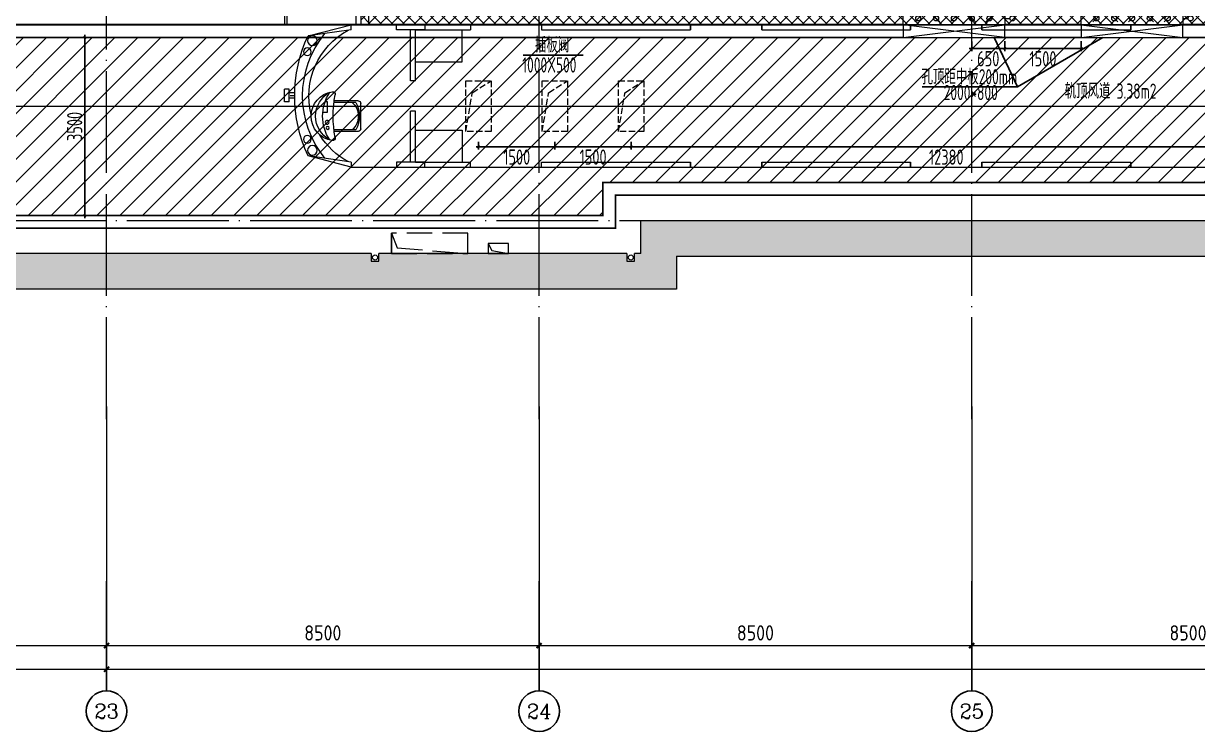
# Model space of a CAD drawing. Extents: x 4 to 13611208, y -605838 to 574722.
# Drawn here: x 13298765 to 13321834, y -28853 to -14936 of the extents above; entities that cross this region are included whole.
import ezdxf
from ezdxf.enums import TextEntityAlignment as Align

# ---------------------------------------------------------------- set-up
doc = ezdxf.new("R2010")
doc.units = 0
doc.header["$LTSCALE"] = 1000
doc.header["$MEASUREMENT"] = 0
doc.linetypes.add('DASH', pattern=[0.35, 0.25, -0.1])
doc.linetypes.add('DOTE', pattern=[2.42, 2, -0.2, 0.02, -0.2])
for name, color, linetype in [('AXIS', 3, 'Continuous'), ('AXIS_TEXT', 7, 'Continuous'), ('DUCT-D-S标注', 7, 'Continuous'), ('SDF-标注', 7, 'Continuous')]:
    doc.layers.add(name, color=color, linetype=linetype)
for name, color, linetype, lineweight in [('SDF-风管', 3, 'Continuous', 20), ('STRAIN', 8, 'Continuous', 5), ('建筑底图', 8, 'Continuous', 13)]:
    doc.layers.add(name, color=color, linetype=linetype, lineweight=lineweight)
doc.styles.add('67', font='gbenor.shx', dxfattribs={"width": 0.7, "bigfont": 'hztxt.shx'})
doc.styles.add('_TCH_AXIS', font='COMPLEX', dxfattribs={"bigfont": 'GBCBIG'})
doc.styles.add('COMPLEX', font='hztxt_e.shx', dxfattribs={"width": 0.6, "bigfont": 'HZTXT.shx'})
doc.styles.add('DIM_FONT', font='gbenor.shx', dxfattribs={"bigfont": 'gbcbig.shx'})
doc.styles.add('du', font='gbenor.shx', dxfattribs={"width": 0.8, "bigfont": 'hztxt.shx'})
doc.dimstyles.new('67', dxfattribs={"dimscale": 100, "dimtxt": 3, "dimasz": 0.5, "dimexe": 0.5, "dimexo": 2, "dimgap": 0.5, "dimtad": 2, "dimdec": 0, "dimrnd": 5, "dimzin": 0, "dimdsep": 46, "dimtxsty": 'du', "dimblk": 'ARCHTICK', "dimcen": 0, "dimdle": 0.5, "dimclrd": 256, "dimclre": 256, "dimclrt": 256, "dimazin": 0, "dimtfac": 1, "dimtdec": 0, "dimtix": 1, "dimtmove": 2, "dimatfit": 3, "dimfxl": 100, "dimtolj": 1, "dimtzin": 0, "dimlwd": -1, "dimlwe": -1, "dimarcsym": 0})
doc.dimstyles.new('_TCH_ARCH&&100', dxfattribs={"dimtxt": 300, "dimasz": 100, "dimexe": 100, "dimexo": 100, "dimgap": 100, "dimtad": 1, "dimdec": 0, "dimzin": 0, "dimdsep": 46, "dimtxsty": 'DIM_FONT', "dimblk": 'ARCHTICK', "dimcen": 0.09, "dimclrd": 3, "dimclre": 3, "dimclrt": 7, "dimaunit": 1, "dimazin": 2, "dimtfac": 1, "dimtdec": 0, "dimtix": 1, "dimtmove": 2, "dimatfit": 3, "dimfxl": 1, "dimtolj": 1, "dimtzin": 0, "dimlwd": 18, "dimlwe": 18, "dimarcsym": 0})
pattern_1 = [(45, (793255.26, 9e-08), (-176.7766953, 176.7766953), []), (50, (793255.26, 9e-08), (717.260183, -62.752135), [75, -825]), (355, (793255.26, 9e-08), (-138.751334, 752.192134), [60, -660]), (100.4514, (793315, -5.2), (578.50938, 689.439542), [63.74019, -701.14211]), (46.1842, (793255.26, 200), (1067.24105, -165.519014), [112.5, -1237.5]), (96.6356, (793344.2, 186.2), (934.662706, 974.11787), [95.61029, -1051.713]), (351.1842, (793255.3, 200), (934.661945, 974.1186), [90, -990]), (21, (793355.26, 150), (596.907052, -402.61889), [75, -825]), (326, (793355.26, 150), (243.31533, 725.150045), [60, -660]), (71.4514, (793405, 116.45), (840.22263, 322.530497), [63.74019, -701.14211]), (37.5, (793255.26, 9e-08), (12.1598553, 332.893854), [0, -652, 0, -670, 0, -662.5]), (7.5, (793255.26, 9e-08), (263.069537, 394.411712), [0, -382, 0, -637, 0, -252.5]), (327.5, (793032.26, 9e-08), (533.822436, -22.554872), [0, -250, 0, -780, 0, -1035]), (317.5, (792932.26, 9e-08), (583.18617, 100.104982), [0, -325, 0, -518, 0, -735])]
pattern_2 = [(45, (793255.26, 9e-08), (-224.506403, 224.506403), [])]

# ---------------------------------------------------------------- blocks, each defined once
blk = doc.blocks.new('A$C6AAC3FDD')
at = {"layer": 'STRAIN', "ltscale": 10}
for p, q in [((1311, 2800), (460, 2578)), ((1447, 2097), (975, 2097)), ((1400, 2067), (971, 2067)), ((1497, 2047), (1497, 1547)), ((0, 1517), (0, 1267)), ((90, 1517), (0, 1517)), ((90, 1517), (90, 1267)), ((200, 1442), (90, 1442)), ((107, 1392), (200, 1392)), ((1400, 1527), (971, 1527)), ((1447, 1497), (975, 1497)), ((90, 1267), (0, 1267)), ((201, 1342), (90, 1342)), ((460, 217), (1311, 0))]:
    blk.add_line(p, q, dxfattribs=at)
at = {"layer": 'STRAIN'}
for p, q in [((1311, 2800), (23940, 2800)), ((1311, 2700), (1311, 2800)), ((2200, 2700), (2200, 2800)), ((2756, 2800), (2756, 2700)), ((3650, 2800), (3650, 2700)), ((5050, 2800), (5050, 2700)), ((7975, 2700), (7975, 2800)), ((7975, 2800), (7975, 2700)), ((9375, 2800), (9375, 2700)), ((9375, 2700), (9375, 2800)), ((12300, 2700), (12300, 2800)), ((12300, 2800), (12300, 2700)), ((13700, 2700), (13700, 2800)), ((13700, 2800), (13700, 2700)), ((16625, 2800), (16625, 2700)), ((16625, 2700), (16625, 2800)), ((1311, 2700), (460, 2578)), ((2756, 2700), (2200, 2700)), ((2475, 2700), (2475, 1700)), ((2575, 2700), (2575, 1700)), ((2575, 2700), (3650, 2700)), ((2575, 2600), (2575, 2599)), ((3486, 2073), (3486, 2700)), ((5050, 2700), (7975, 2700)), ((9375, 2700), (12300, 2700)), ((13700, 2700), (16625, 2700)), ((2575, 2073), (3486, 2073)), ((3486, 2073), (3486, 2073)), ((750, 1720), (843, 1720)), ((843, 1720), (843, 1515)), ((2575, 1700), (2475, 1700)), ((843, 1515), (794, 1515)), ((2475, 1100), (2475, 100)), ((2575, 1100), (2475, 1100)), ((2575, 1100), (2575, 100)), ((2475, 700), (2475, 100)), ((2575, 727), (3486, 727)), ((2575, 700), (2575, 100)), ((3486, 727), (3486, 100)), ((3486, 727), (3486, 727)), ((1311, 100), (460, 217)), ((1311, 100), (1311, 0)), ((2756, 100), (2200, 100)), ((2200, 100), (2200, 0)), ((2575, 100), (3650, 100)), ((2756, 0), (2756, 100)), ((3650, 0), (3650, 100)), ((5050, 100), (7975, 100)), ((5050, 0), (5050, 100)), ((7975, 100), (7975, 0)), ((7975, 0), (7975, 100)), ((9375, 100), (12300, 100)), ((9375, 0), (9375, 100)), ((9375, 100), (9375, 0)), ((12300, 100), (12300, 0)), ((12300, 0), (12300, 100)), ((13700, 100), (16625, 100)), ((13700, 100), (13700, 0)), ((13700, 0), (13700, 100)), ((16625, 0), (16625, 100)), ((16625, 100), (16625, 0)), ((1311, 0), (23941, 0))]:
    blk.add_line(p, q, dxfattribs=at)
at = {"layer": 'STRAIN', "ltscale": 10}
for centre, radius in [((547, 2470), 95), ((447, 2253), 75), ((836, 1918), 36.9), ((847, 2028), 29.6), ((447, 531), 75), ((547, 314), 95)]:
    blk.add_circle(centre, radius, dxfattribs=at)
for centre, radius, start, end in [((3010, 1397), 2810, 155.1551, 204.8449), ((2289, 1398), 1935, 140.6135, 219.3196), ((1945, 1400), 1468, 118.3928, 148.5356), ((1006, 1797), 484, 98.1682, 261.8318), ((1142, 1797), 534, 118.7387, 241.2613), ((1607, 1797), 860, 146.993, 213.007), ((944, 2227), 50, 349.6577, 98.1682), ((3298, 1797), 2343, 169.6577, 190.3423), ((1447, 2047), 50, 0, 90), ((1079, 1797), 368, 312.7284, 47.2716), ((901, 1797), 568, 331.5992, 28.4008), ((1945, 1400), 1468, 165.5672, 241.5633), ((1447, 1547), 50, 270, 0), ((944, 1367), 50, 261.8318, 10.3423)]:
    blk.add_arc(centre, radius, start, end, dxfattribs=at)
blk = doc.blocks.new('_ArchTick')
at = {"color": 0, "linetype": 'ByBlock', "const_width": 0.4}
blk.add_lwpolyline([(-0.5, -0.5), (0.5, 0.5)], dxfattribs=at)
blk = doc.blocks.new('*D1350')
at = {"layer": 'AXIS', "color": 3, "lineweight": 18}
for p, q in [((13291897, -22465), (13291897, -27264)), ((13300397, -22465), (13300397, -27264)), ((13291897, -27164), (13300397, -27164))]:
    blk.add_line(p, q, dxfattribs=at)
at = {"layer": 'AXIS', "color": 3, "lineweight": 18, "xscale": 100, "yscale": 100, "zscale": 100, "rotation": 180}
blk.add_blockref('_ArchTick', (13291897, -27164), dxfattribs=at)
at = {"layer": 'AXIS', "color": 3, "lineweight": 18, "xscale": 100, "yscale": 100, "zscale": 100}
blk.add_blockref('_ArchTick', (13300397, -27164), dxfattribs=at)
at = {"layer": 'AXIS', "color": 7, "insert": (13296147, -26914), "char_height": 300, "attachment_point": 5, "style": 'DIM_FONT'}
blk.add_mtext('\\A1;8500', dxfattribs=at)
blk = doc.blocks.new('*D1349')
at = {"layer": 'AXIS', "color": 3, "lineweight": 18}
for p, q in [((13300397, -22465), (13300397, -27264)), ((13308897, -22465), (13308897, -27264)), ((13300397, -27164), (13308897, -27164))]:
    blk.add_line(p, q, dxfattribs=at)
at = {"layer": 'AXIS', "color": 3, "lineweight": 18, "xscale": 100, "yscale": 100, "zscale": 100, "rotation": 180}
blk.add_blockref('_ArchTick', (13300397, -27164), dxfattribs=at)
at = {"layer": 'AXIS', "color": 3, "lineweight": 18, "xscale": 100, "yscale": 100, "zscale": 100}
blk.add_blockref('_ArchTick', (13308897, -27164), dxfattribs=at)
at = {"layer": 'AXIS', "color": 7, "insert": (13304647, -26914), "char_height": 300, "attachment_point": 5, "style": 'DIM_FONT'}
blk.add_mtext('\\A1;8500', dxfattribs=at)
blk = doc.blocks.new('*D1316')
at = {"layer": 'AXIS', "color": 3, "lineweight": 18}
for p, q in [((13308897, -22465), (13308897, -27264)), ((13317397, -22465), (13317397, -27264)), ((13308897, -27164), (13317397, -27164))]:
    blk.add_line(p, q, dxfattribs=at)
at = {"layer": 'AXIS', "color": 3, "lineweight": 18, "xscale": 100, "yscale": 100, "zscale": 100, "rotation": 180}
blk.add_blockref('_ArchTick', (13308897, -27164), dxfattribs=at)
at = {"layer": 'AXIS', "color": 3, "lineweight": 18, "xscale": 100, "yscale": 100, "zscale": 100}
blk.add_blockref('_ArchTick', (13317397, -27164), dxfattribs=at)
at = {"layer": 'AXIS', "color": 7, "insert": (13313147, -26914), "char_height": 300, "attachment_point": 5, "style": 'DIM_FONT'}
blk.add_mtext('\\A1;8500', dxfattribs=at)
blk = doc.blocks.new('*D1317')
at = {"layer": 'AXIS', "color": 3, "lineweight": 18}
for p, q in [((13317397, -22465), (13317397, -27264)), ((13325897, -22465), (13325897, -27264)), ((13317397, -27164), (13325897, -27164))]:
    blk.add_line(p, q, dxfattribs=at)
at = {"layer": 'AXIS', "color": 3, "lineweight": 18, "xscale": 100, "yscale": 100, "zscale": 100, "rotation": 180}
blk.add_blockref('_ArchTick', (13317397, -27164), dxfattribs=at)
at = {"layer": 'AXIS', "color": 3, "lineweight": 18, "xscale": 100, "yscale": 100, "zscale": 100}
blk.add_blockref('_ArchTick', (13325897, -27164), dxfattribs=at)
at = {"layer": 'AXIS', "color": 7, "insert": (13321647, -26914), "char_height": 300, "attachment_point": 5, "style": 'DIM_FONT'}
blk.add_mtext('\\A1;8500', dxfattribs=at)
blk = doc.blocks.new('*D1348')
at = {"layer": 'AXIS', "color": 3, "lineweight": 18}
for p, q in [((13170947, -22465), (13170947, -27729)), ((13300397, -22465), (13300397, -27729)), ((13170947, -27629), (13300397, -27629))]:
    blk.add_line(p, q, dxfattribs=at)
at = {"layer": 'AXIS', "color": 3, "lineweight": 18, "xscale": 100, "yscale": 100, "zscale": 100, "rotation": 180}
blk.add_blockref('_ArchTick', (13170947, -27629), dxfattribs=at)
at = {"layer": 'AXIS', "color": 3, "lineweight": 18, "xscale": 100, "yscale": 100, "zscale": 100}
blk.add_blockref('_ArchTick', (13300397, -27629), dxfattribs=at)
at = {"layer": 'AXIS', "color": 7, "insert": (13235672, -27379), "char_height": 300, "attachment_point": 5, "style": 'DIM_FONT'}
blk.add_mtext('\\A1;129450', dxfattribs=at)
blk = doc.blocks.new('*D1318')
at = {"layer": 'AXIS', "color": 3, "lineweight": 18}
for p, q in [((13300397, -22465), (13300397, -27729)), ((13430397, -22465), (13430397, -27729)), ((13300397, -27629), (13430397, -27629))]:
    blk.add_line(p, q, dxfattribs=at)
at = {"layer": 'AXIS', "color": 3, "lineweight": 18, "xscale": 100, "yscale": 100, "zscale": 100, "rotation": 180}
blk.add_blockref('_ArchTick', (13300397, -27629), dxfattribs=at)
at = {"layer": 'AXIS', "color": 3, "lineweight": 18, "xscale": 100, "yscale": 100, "zscale": 100}
blk.add_blockref('_ArchTick', (13430397, -27629), dxfattribs=at)
at = {"layer": 'AXIS', "color": 7, "insert": (13365397, -27379), "char_height": 300, "attachment_point": 5, "style": 'DIM_FONT'}
blk.add_mtext('\\A1;130000', dxfattribs=at)
blk = doc.blocks.new('_AXISO')
blk.add_circle((0, 0), 0.5)
at = {"layer": 'AXIS_TEXT', "style": 'COMPLEX', "width": 1.041667}
blk.add_attdef('A', text='', height=0.56, dxfattribs=at).set_placement((-0.25, -0.28), (0.25, -0.28), align=Align.FIT)
blk = doc.blocks.new('*D602')
at = {"layer": 'SDF-标注', "ltscale": 0.5, "transparency": 16777216}
for p, q in [((13307707, -17260), (13307707, -17412)), ((13309207, -17260), (13309207, -17412)), ((13307657, -17362), (13309257, -17362))]:
    blk.add_line(p, q, dxfattribs=at)
at = {"layer": 'SDF-标注', "ltscale": 0.5, "transparency": 16777216, "xscale": 50, "yscale": 50, "zscale": 50, "rotation": 180}
blk.add_blockref('_ArchTick', (13307707, -17362), dxfattribs=at)
at = {"layer": 'SDF-标注', "ltscale": 0.5, "transparency": 16777216, "xscale": 50, "yscale": 50, "zscale": 50}
blk.add_blockref('_ArchTick', (13309207, -17362), dxfattribs=at)
at = {"layer": 'SDF-标注', "ltscale": 0.5, "transparency": 16777216, "insert": (13308457, -17562), "char_height": 300, "attachment_point": 5, "style": 'du'}
blk.add_mtext('\\A1;1500', dxfattribs=at)
blk = doc.blocks.new('*D603')
at = {"layer": 'SDF-标注', "ltscale": 0.5, "transparency": 16777216}
for p, q in [((13309207, -17260), (13309207, -17412)), ((13310707, -17260), (13310707, -17412)), ((13309157, -17362), (13310757, -17362))]:
    blk.add_line(p, q, dxfattribs=at)
at = {"layer": 'SDF-标注', "ltscale": 0.5, "transparency": 16777216, "xscale": 50, "yscale": 50, "zscale": 50, "rotation": 180}
blk.add_blockref('_ArchTick', (13309207, -17362), dxfattribs=at)
at = {"layer": 'SDF-标注', "ltscale": 0.5, "transparency": 16777216, "xscale": 50, "yscale": 50, "zscale": 50}
blk.add_blockref('_ArchTick', (13310707, -17362), dxfattribs=at)
at = {"layer": 'SDF-标注', "ltscale": 0.5, "transparency": 16777216, "insert": (13309957, -17562), "char_height": 300, "attachment_point": 5, "style": 'du'}
blk.add_mtext('\\A1;1500', dxfattribs=at)
blk = doc.blocks.new('*D604')
at = {"layer": 'SDF-标注', "ltscale": 0.5, "transparency": 16777216}
for p, q in [((13310707, -17260), (13310707, -17412)), ((13323087, -17260), (13323087, -17412)), ((13310657, -17362), (13323137, -17362))]:
    blk.add_line(p, q, dxfattribs=at)
at = {"layer": 'SDF-标注', "ltscale": 0.5, "transparency": 16777216, "xscale": 50, "yscale": 50, "zscale": 50, "rotation": 180}
blk.add_blockref('_ArchTick', (13310707, -17362), dxfattribs=at)
at = {"layer": 'SDF-标注', "ltscale": 0.5, "transparency": 16777216, "xscale": 50, "yscale": 50, "zscale": 50}
blk.add_blockref('_ArchTick', (13323087, -17362), dxfattribs=at)
at = {"layer": 'SDF-标注', "ltscale": 0.5, "transparency": 16777216, "insert": (13316897, -17562), "char_height": 300, "attachment_point": 5, "style": 'du'}
blk.add_mtext('\\A1;12380', dxfattribs=at)
blk = doc.blocks.new('*D661')
at = {"layer": 'SDF-标注', "transparency": 16777216}
for p, q in [((13300197, -15210), (13299921, -15210)), ((13299971, -15160), (13299971, -18760)), ((13300197, -18710), (13299921, -18710))]:
    blk.add_line(p, q, dxfattribs=at)
at = {"layer": 'SDF-标注', "transparency": 16777216, "xscale": 50, "yscale": 50, "zscale": 50}
for p, rotation in [((13299971, -15210), 90), ((13299971, -18710), 270)]:
    blk.add_blockref('_ArchTick', p, dxfattribs=dict(at, rotation=rotation))
at = {"layer": 'SDF-标注', "transparency": 16777216, "insert": (13299771, -16960), "char_height": 300, "attachment_point": 5, "rotation": 90, "style": 'du'}
blk.add_mtext('\\A1;3500', dxfattribs=at)
blk = doc.blocks.new('A$C321F08AF')
at = {"layer": '建筑底图', "color": 0, "linetype": 'DASH', "ltscale": 0.5}
for points in [[(-65940, -2450), (-65940, -3450), (-66440, -3450), (-66440, -2450)], [(-64440, -2450), (-64440, -3450), (-64940, -3450), (-64940, -2450)], [(-62940, -2450), (-62940, -3450), (-63440, -3450), (-63440, -2450)]]:
    blk.add_lwpolyline(points, close=True, dxfattribs=at)
for points in [[(-66440, -3450), (-66313, -2686), (-65940, -2450)], [(-64940, -3450), (-64813, -2686), (-64440, -2450)], [(-63440, -3450), (-63313, -2686), (-62940, -2450)]]:
    blk.add_lwpolyline(points, dxfattribs=at)
blk = doc.blocks.new('ddff')
for p, q in [((-629, -54), (-771, -196)), ((-421, -54), (-279, -196)), ((71, -54), (-71, -196)), ((279, -54), (421, -196)), ((771, -54), (629, -196)), ((1000, -125), (1100, -125))]:
    blk.add_line(p, q)
blk.add_lwpolyline([(-1000, 0), (1000, 0), (1000, -250), (-1000, -250)], close=True)
for centre in [(-700, -125), (-350, -125), (0, -125), (350, -125), (700, -125), (1150, -125)]:
    blk.add_circle(centre, 50)
blk = doc.blocks.new('*D2043')
at = {"layer": 'DUCT-D-S标注', "transparency": 16777216}
for p, q in [((13317997, -15429), (13319597, -15429)), ((13318047, -15285), (13318047, -15479)), ((13319547, -15285), (13319547, -15479))]:
    blk.add_line(p, q, dxfattribs=at)
at = {"layer": 'DUCT-D-S标注', "transparency": 16777216, "xscale": 50, "yscale": 50, "zscale": 50, "rotation": 180}
blk.add_blockref('_ArchTick', (13318047, -15429), dxfattribs=at)
at = {"layer": 'DUCT-D-S标注', "transparency": 16777216, "xscale": 50, "yscale": 50, "zscale": 50}
blk.add_blockref('_ArchTick', (13319547, -15429), dxfattribs=at)
at = {"layer": 'DUCT-D-S标注', "transparency": 16777216, "insert": (13318797, -15629), "char_height": 300, "attachment_point": 5, "style": 'du'}
blk.add_mtext('\\A1;1500', dxfattribs=at)
blk = doc.blocks.new('*D2052')
at = {"layer": 'DUCT-D-S标注', "transparency": 16777216}
for p, q in [((13318097, -15429), (13317347, -15429)), ((13317397, -15289), (13317397, -15479)), ((13318047, -15285), (13318047, -15479))]:
    blk.add_line(p, q, dxfattribs=at)
at = {"layer": 'DUCT-D-S标注', "transparency": 16777216, "xscale": 50, "yscale": 50, "zscale": 50, "rotation": 180}
blk.add_blockref('_ArchTick', (13317397, -15429), dxfattribs=at)
at = {"layer": 'DUCT-D-S标注', "transparency": 16777216, "xscale": 50, "yscale": 50, "zscale": 50}
blk.add_blockref('_ArchTick', (13318047, -15429), dxfattribs=at)
at = {"layer": 'DUCT-D-S标注', "transparency": 16777216, "insert": (13317722, -15629), "char_height": 300, "attachment_point": 5, "style": 'du'}
blk.add_mtext('\\A1;650', dxfattribs=at)

msp = doc.modelspace()

# ---------------------------------------------------------------- hatches: boundary and pattern name
at = {"layer": '建筑底图'}
h = msp.add_hatch(dxfattribs=at)
h.set_pattern_fill('钢筋混凝土', color=8, scale=100, style=0)
h.set_pattern_definition(pattern_1)
h.paths.add_polyline_path([(13122497.4, -13710.3), (13121697.4, -13710.3), (13121697.4, -15460.3), (13121787.4, -17303.4), (13122586.5, -17265.7), (13122497.4, -15440.7)])
h.paths.add_polyline_path([(13121697.4, -4210.3), (13122497.4, -4210.3), (13122497.4, -2478.9), (13122573.5, -843.5), (13121774.4, -806.3), (13121697.4, -2460.3)])
h.paths.add_polyline_path([(13168947.4, -21010.3), (13168947.4, -21710.3), (13207597.4, -21710.3), (13207597.4, -20160.3), (13281197.4, -20160.3), (13281197.4, -19460.3), (13206897.4, -19460.3), (13206897.4, -21010.3)])
h.paths.add_polyline_path([(13168947.4, 3789.7), (13168947.4, 3089.7), (13206897.4, 3089.7), (13206897.4, 1539.7), (13281197.4, 1539.7), (13281197.4, 2239.7), (13207597.4, 2239.7), (13207597.4, 3789.7)])
h.paths.add_polyline_path([(13473697.4, -4551.4), (13472897.4, -4551.4), (13472897.4, -13160.3), (13473697.4, -13160.3)])
h.paths.add_polyline_path([(13473697.4, 2261.9), (13472897.4, 2261.9), (13472897.4, 2248.6), (13473697.4, 2248.6)])
h.paths.add_polyline_path([(13354022.4, 889.7), (13354022.4, 1039.7), (13354172.4, 1039.7), (13354172.4, 889.7), (13376672.4, 889.7), (13376672.4, 1039.7), (13376822.4, 1039.7), (13376822.4, 889.7), (13398547.4, 889.7), (13398547.4, 1039.7), (13398697.4, 1039.7), (13398697.4, 889.7), (13422497.4, 889.7), (13422497.4, 1089.7), (13453297.4, 1089.7), (13453297.4, 1789.7), (13421797.4, 1789.7), (13421797.4, 1589.7), (13349146.3, 1589.7), (13349146.3, 889.7)])
h.paths.add_polyline_path([(13332922.4, 889.7), (13332922.4, 1039.7), (13333072.4, 1039.7), (13333072.4, 889.7), (13349146.3, 889.7), (13349146.3, 1589.7), (13311597.4, 1589.7), (13311597.4, 889.7)])
h.paths.add_polyline_path([(13332922.4, -18960.3), (13332922.4, -18810.3), (13311597.4, -18810.3), (13311597.4, -19510.3), (13349146.3, -19510.3), (13349146.3, -18810.3), (13333072.4, -18810.3), (13333072.4, -18960.3)])
h.paths.add_polyline_path([(13376672.4, -18960.3), (13376672.4, -18810.3), (13354172.4, -18810.3), (13354172.4, -18960.3), (13354022.4, -18960.3), (13354022.4, -18810.3), (13349146.3, -18810.3), (13349146.3, -19510.3), (13438197.4, -19510.3), (13438197.4, -19710.3), (13453297.4, -19710.3), (13453297.4, -19010.3), (13438897.4, -19010.3), (13438897.4, -18810.3), (13436422.6, -18810.3), (13436422.6, -18960.3), (13436272.6, -18960.3), (13436272.6, -18810.3), (13433472, -18810.3), (13433472, -18960.3), (13433322, -18960.3), (13433322, -18810.3), (13430973.4, -18810.3), (13430973.4, -18960.3), (13430823.4, -18960.3), (13430823.4, -18810.3), (13420572.4, -18810.3), (13420572.4, -18960.3), (13420422.4, -18960.3), (13420422.4, -18810.3), (13376822.4, -18810.3), (13376822.4, -18960.3)])
at = {"layer": '建筑底图', "lineweight": -3}
h = msp.add_hatch(dxfattribs=at)
h.set_pattern_fill('ANSI37', color=8, scale=100, style=0)
h.set_pattern_definition([(45, (793255.26, 9e-08), (-112.2532016, 112.2532015), []), (135, (793255.26, 9e-08), (-112.2532015, -112.2532016), [])])
h.paths.add_polyline_path([(13305897.4, -11960.3), (13305897.4, -14660.3), (13441897.4, -14660.3), (13441897.4, -11960.3), (13442397.4, -11960.3), (13442397.4, -14960.3), (13305397.4, -14960.3), (13305397.4, -11960.3)])
at = {"layer": '建筑底图', "linetype": 'DASH'}
h = msp.add_hatch(dxfattribs=at)
h.set_pattern_fill('ANSI31', color=8, scale=200, style=0)
h.set_pattern_definition(pattern_2)
h.paths.add_polyline_path([(13274397.4, -15210.3), (13455372.4, -15210.3), (13455372.4, -18060.3), (13274397.4, -18060.3)])
h = msp.add_hatch(dxfattribs=at)
h.set_pattern_fill('ANSI31', color=8, scale=200, style=0)
h.set_pattern_definition(pattern_2)
h.paths.add_polyline_path([(13310147.4, -18060.3), (13274397.4, -18060.3), (13274397.4, -18710.3), (13310147.4, -18710.3)])
h = msp.add_hatch(dxfattribs=at)
h.set_pattern_fill('ANSI31', color=8, scale=200, style=0)
h.set_pattern_definition([(45, (793255.26, 9e-08), (-224.506403, 224.506403), [])])
h.paths.add_polyline_path([(13310147.4, -18060.3), (13274397.4, -18060.3), (13274397.4, -18710.3), (13310147.4, -18710.3)])
at = {"layer": '建筑底图'}
h = msp.add_hatch(dxfattribs=at)
h.set_pattern_fill('钢筋混凝土', color=8, scale=100, style=0)
h.set_pattern_definition(pattern_1)
h.paths.add_polyline_path([(13310772.4, -19460.3), (13310772.4, -19610.3), (13310622.4, -19610.3), (13310622.4, -19460.3), (13305747.4, -19460.3), (13305747.4, -19610.3), (13305597.4, -19610.3), (13305597.4, -19460.3), (13281197.4, -19460.3), (13281197.4, -20160.3), (13311597.4, -20160.3), (13311597.4, -18810.3), (13310897.4, -18810.3), (13310897.4, -19460.3)])

# ---------------------------------------------------------------- linework, layer by layer
at = {"layer": 'AXIS'}
for p, q in [((13300397.4, -25898), (13300397.4, -28052.5)), ((13308897.4, -25898), (13308897.4, -28052.5)), ((13317397.4, -25898), (13317397.4, -28052.5))]:
    msp.add_line(p, q, dxfattribs=at)
at = {"layer": 'SDF-标注', "ltscale": 0.5}
msp.add_line((13308586.1, -15560.8), (13309761.4, -15560.8), dxfattribs=at)
at = {"layer": 'SDF-标注'}
for points in [[(13319975, -15210.3), (13318293.6, -16178.7), (13316423.9, -16178.7)], [(13318293.6, -16178.7), (13317836.4, -15210.3)]]:
    msp.add_lwpolyline(points, dxfattribs=at)
at = {"layer": 'SDF-风管', "const_width": 35}
for points, elevation in [([(13455221.7, -14959.3), (13455622.1, -14959.3), (13455622.1, -18310.3), (13310397.1, -18310.3), (13310397.1, -18960.3), (13270747.1, -18960.3), (13270747.1, -14960.5)], 8250), ([(13271322.1, -15210.3), (13270997.1, -15210.3), (13270997.1, -18710.3), (13310147.1, -18710.3), (13310147.1, -18060.3), (13455372.1, -18060.3), (13455372.1, -15210.3), (13455221.7, -15210.3)], 4115), ([(13316047.3, -15210.3), (13274622.1, -15210.3)], 8250), ([(13319547.3, -15210.3), (13318047.3, -15210.3)], 8250), ([(13426247.5, -15210.3), (13321547.3, -15210.3)], 8250)]:
    msp.add_lwpolyline(points, dxfattribs=dict(at, elevation=elevation))
for points in [[(13274622.1, -14960.2), (13316047.3, -14960.2)], [(13318047.3, -14960.2), (13319547.3, -14960.2)], [(13321547.3, -14960.2), (13426247.5, -14960.2)]]:
    msp.add_lwpolyline(points, dxfattribs=at)
at = {"layer": 'SDF-风管', "elevation": 8250}
for points in [[(13316047.3, -15210.3), (13318047.3, -15210.3), (13318047.3, -14960.3), (13316047.3, -14960.3)], [(13319547.3, -15210.3), (13321547.3, -15210.3), (13321547.3, -14960.3), (13319547.3, -14960.3)]]:
    msp.add_lwpolyline(points, close=True, dxfattribs=at)
for points in [[(13316047.3, -15210.3), (13318047.3, -14960.3)], [(13318047.3, -15210.3), (13316047.3, -14960.3)], [(13319547.3, -14960.3), (13321547.3, -15210.3)], [(13319547.3, -15210.3), (13321547.3, -14960.3)]]:
    msp.add_lwpolyline(points, dxfattribs=at)
at = {"layer": '建筑底图', "color": 8, "linetype": 'DOTE'}
for p, q in [((13300397.4, -22710.3), (13300397.4, 3889.7)), ((13308897.4, -22710.3), (13308897.4, 3889.7)), ((13317397.4, -22710.3), (13317397.4, 3889.7)), ((13119297.4, -18810.3), (13332922.4, -18810.3))]:
    msp.add_line(p, q, dxfattribs=at)
at = {"layer": '建筑底图', "color": 8, "linetype": 'ByBlock', "ltscale": 0.5}
for p, q in [((13305297.4, -11960.3), (13305297.4, -14960.3)), ((13305547.4, -11960.3), (13305547.4, -14960.3))]:
    msp.add_line(p, q, dxfattribs=at)
at = {"layer": '建筑底图', "color": 8}
for p, q in [((13303897.4, -14960.3), (13303897.4, -14610.3)), ((13443897.4, -14960.3), (13303897.4, -14960.3)), ((13310897.4, -18810.3), (13332922.4, -18810.3)), ((13310897.4, -19460.3), (13310897.4, -18810.3)), ((13305597.4, -19460.3), (13206897.4, -19460.3)), ((13310622.4, -19460.3), (13305747.4, -19460.3)), ((13310897.4, -19460.3), (13310772.4, -19460.3)), ((13311597.4, -19510.3), (13438197.4, -19510.3)), ((13311597.4, -19510.3), (13311597.4, -20160.3)), ((13311597.4, -20160.3), (13207597.4, -20160.3))]:
    msp.add_line(p, q, dxfattribs=at)
at = {"layer": '建筑底图', "color": 8, "linetype": 'Continuous'}
msp.add_line((13303947.4, -14960.3), (13303947.4, -14560.3), dxfattribs=at)
at = {"layer": '建筑底图', "color": 8, "linetype": 'DASH'}
for p, q in [((13270997.4, -14960.3), (13455622.4, -14960.3)), ((13270997.4, -15210.3), (13455372.4, -15210.3)), ((13310147.4, -18060.3), (13455372.4, -18060.3)), ((13310147.4, -18710.3), (13310147.4, -18060.3)), ((13310397.4, -18310.3), (13455622.4, -18310.3)), ((13310397.4, -18960.3), (13310397.4, -18310.3)), ((13270997.4, -18710.3), (13310147.4, -18710.3)), ((13270747.4, -18960.3), (13310397.4, -18960.3))]:
    msp.add_line(p, q, dxfattribs=at)
at = {"layer": '建筑底图', "color": 8, "linetype": 'DASH', "ltscale": 2}
for p, q in [((13307897.4, -19260.3), (13307966.8, -19395.3)), ((13307966.8, -19395.3), (13308297.4, -19460.3))]:
    msp.add_line(p, q, dxfattribs=at)
at = {"layer": '建筑底图', "color": 8}
msp.add_lwpolyline([(13305897.4, -11960.3), (13305897.4, -14660.3), (13441897.4, -14660.3), (13441897.4, -11960.3), (13442397.4, -11960.3), (13442397.4, -14960.3), (13305397.4, -14960.3), (13305397.4, -11960.3)], close=True, dxfattribs=at)
at = {"layer": '建筑底图', "color": 8, "ltscale": 0.1, "flags": 128}
msp.add_lwpolyline([(13237043.5, -16573), (13238043.5, -16570.4), (13239043.5, -16568.3), (13240043.5, -16566.4), (13241043.5, -16564.9), (13242043.5, -16563.6), (13243043.5, -16562.6), (13244043.5, -16561.8), (13245043.5, -16561.3), (13246043.5, -16560.8), (13247043.5, -16560.6), (13248043.5, -16560.4), (13249043.5, -16560.3), (13250043.5, -16560.3), (13251043.5, -16560.3), (13468504, -16560.3)], dxfattribs=at)
at = {"layer": '建筑底图', "color": 8, "linetype": 'DASH', "ltscale": 2}
for points in [[(13305997.4, -19060.3), (13306105.3, -19344.3), (13307497.4, -19460.3), (13305997.4, -19460.3)], [(13307497.4, -19460.3), (13307497.4, -19060.3), (13305997.4, -19060.3), (13305997.4, -19460.3)], [(13307897.4, -19460.3), (13308297.4, -19460.3), (13308297.4, -19260.3), (13307897.4, -19260.3)]]:
    msp.add_lwpolyline(points, close=True, dxfattribs=at)
at = {"layer": '建筑底图', "color": 8}
for points in [[(13305597.4, -19460.3), (13305597.4, -19610.3), (13305747.4, -19610.3), (13305747.4, -19460.3)], [(13310622.4, -19460.3), (13310622.4, -19610.3), (13310772.4, -19610.3), (13310772.4, -19460.3)]]:
    msp.add_lwpolyline(points, dxfattribs=at)
for centre in [(13305672.4, -19535.3), (13310697.4, -19535.3)]:
    msp.add_circle(centre, 50, dxfattribs=at)

# ---------------------------------------------------------------- block references
at = {"layer": 'AXIS'}
ref = msp.add_blockref('_AXISO', (13300397.4, -28452.5), dxfattribs=dict(at, xscale=800, yscale=800, zscale=2400))
ref.add_attrib('A', '23', dxfattribs={"layer": 'AXIS_TEXT', "height": 294.28, "style": '_TCH_AXIS'}).set_placement((13300159.1, -28599.6), (13300635.6, -28599.6), align=Align.FIT)
ref = msp.add_blockref('_AXISO', (13308897.4, -28452.5), dxfattribs=dict(at, xscale=800, yscale=800, zscale=2400))
ref.add_attrib('A', '24', dxfattribs={"layer": 'AXIS_TEXT', "height": 282.17, "style": '_TCH_AXIS'}).set_placement((13308655.5, -28593.6), (13309139.2, -28593.6), align=Align.FIT)
ref = msp.add_blockref('_AXISO', (13317397.4, -28452.5), dxfattribs=dict(at, xscale=800, yscale=800, zscale=2400))
ref.add_attrib('A', '25', dxfattribs={"layer": 'AXIS_TEXT', "height": 294.28, "style": '_TCH_AXIS'}).set_placement((13317159.1, -28599.6), (13317635.6, -28599.6), align=Align.FIT)
at = {"layer": 'SDF-标注', "ltscale": 0.5}
msp.add_blockref('A$C321F08AF', (13373897.1, -13610.3), dxfattribs=at)
at = {"layer": 'SDF-风管'}
for p in [(13317047.3, -14710.3), (13320547.3, -14710.2)]:
    msp.add_blockref('ddff', p, dxfattribs=at)
at = {"layer": '建筑底图', "color": 8, "ltscale": 10, "xscale": -1, "rotation": 180}
msp.add_blockref('A$C6AAC3FDD', (13303895.9, -14960.3), dxfattribs=at)

# ---------------------------------------------------------------- texts
at = {"layer": 'SDF-标注', "ltscale": 0.5, "style": '67', "width": 0.75}
for s, p in [('插板阀', (13308815.2, -15507)), ('1000X500', (13308564.8, -15901.7))]:
    msp.add_text(s, height=300, dxfattribs=at).set_placement(p)
at = {"layer": 'SDF-标注', "style": '67', "width": 0.75}
for s, p in [('孔顶距中板200mm', (13316410.4, -16133.5, 4159.3)), ('2000*800', (13316847, -16443.2, 4159.3))]:
    msp.add_text(s, height=300, dxfattribs=at).set_placement(p)
at = {"layer": 'SDF-标注', "ltscale": 0.5, "style": '67', "width": 0.75}
msp.add_text('轨顶风道 3.38m2', height=300, dxfattribs=at).set_placement((13320125.1, -16250.6), align=Align.MIDDLE)

# ---------------------------------------------------------------- dimensions: what is measured, and where the dimension line sits
at = {"layer": 'AXIS'}
for p1, p2, distance, picture, middle in [((13170947.4, -22365.2), (13300397.4, -22365.2), -5263.8, '*D1348', (13235672.4, -27379)), ((13291897.4, -22365.2), (13300397.4, -22365.2), -4799.2, '*D1350', (13296147.4, -26914.5)), ((13300397.4, -22365.2), (13308897.4, -22365.2), -4799.2, '*D1349', (13304647.4, -26914.5)), ((13300397.4, -22365.2), (13430397.4, -22365.2), -5263.8, '*D1318', (13365397.4, -27379)), ((13308897.4, -22365.2), (13317397.4, -22365.2), -4799.2, '*D1316', (13313147.4, -26914.5)), ((13317397.4, -22365.2), (13325897.4, -22365.2), -4799.2, '*D1317', (13321647.4, -26914.5))]:
    dim = msp.add_aligned_dim(p1=p1, p2=p2, distance=distance, dimstyle='_TCH_ARCH&&100', dxfattribs=at)
    dim.commit()
    dim.dimension.update_dxf_attribs({"geometry": picture, "text_midpoint": middle})
at = {"layer": 'DUCT-D-S标注'}
for base, p2, picture, middle in [((13317397.4, -15428.7), (13317397.4, -15088.9), '*D2052', (13317722.3, -15628.7)), ((13319547.3, -15428.7), (13319547.3, -15085.3, 8250), '*D2043', (13318797.3, -15628.7))]:
    dim = msp.add_linear_dim(base=base, p1=(13318047.3, -15085.3, 8250), p2=p2, dimstyle='67', dxfattribs=at)
    dim.commit()
    dim.dimension.update_dxf_attribs({"geometry": picture, "text_midpoint": middle})
at = {"layer": 'SDF-标注'}
dim = msp.add_linear_dim(base=(13299970.9, -18710.3), p1=(13300397.1, -15210.3), p2=(13300397.1, -18710.3), angle=90, dimstyle='67', dxfattribs=at)
dim.commit()
dim.dimension.update_dxf_attribs({"geometry": '*D661', "text_midpoint": (13299770.9, -16960.3)})
at = {"layer": 'SDF-标注', "ltscale": 0.5}
for base, p1, p2, picture, middle in [((13309207.1, -17361.8), (13307707.1, -17060.3), (13309207.1, -17060.3), '*D602', (13308457.1, -17561.8)), ((13310707.1, -17361.8), (13309207.1, -17060.3), (13310707.1, -17060.3), '*D603', (13309957.1, -17561.8)), ((13323087.1, -17361.8), (13310707.1, -17060.3), (13323087.1, -17060.3), '*D604', (13316897.1, -17561.8))]:
    dim = msp.add_linear_dim(base=base, p1=p1, p2=p2, dimstyle='67', dxfattribs=at)
    dim.commit()
    dim.dimension.update_dxf_attribs({"geometry": picture, "text_midpoint": middle})

doc.saveas('drawing.dxf')
